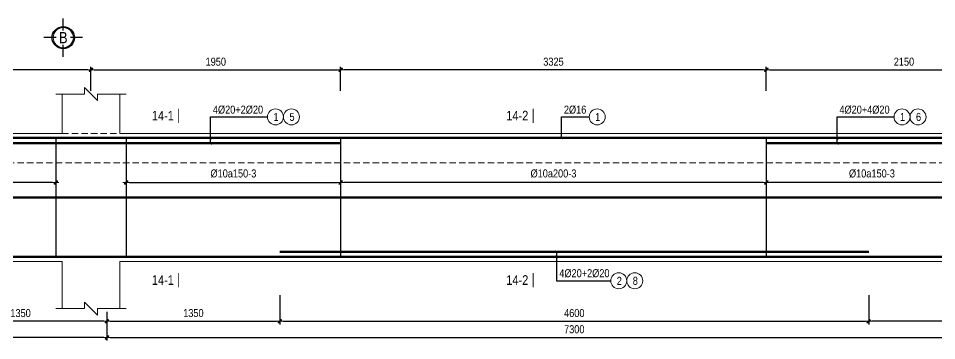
# Model space of a CAD drawing. Header units: millimetres. Extents: x 397144 to 8960116, y 345581 to 674207.
# Drawn here: x 4938777 to 4945950, y 656181 to 658702 of the extents above; entities that cross this region are included whole.
import ezdxf
from ezdxf.enums import TextEntityAlignment as Align
from ezdxf.xclip import XClip

# ---------------------------------------------------------------- set-up
doc = ezdxf.new("R2010")
doc.units = ezdxf.units.MM
doc.header["$XCLIPFRAME"] = 0
doc.header["$PDSIZE"] = -10
doc.linetypes.add('HIDDEN', pattern=[0.375, 0.25, -0.125])
doc.layers.get('0').update_dxf_attribs({"linetype": 'CONTINUOUS'})
doc.layers.get('Defpoints').update_dxf_attribs({"color": 12, "linetype": 'CONTINUOUS'})
for name, color, linetype, lineweight in [('2', 2, 'CONTINUOUS', 20), ('CDAI', 8, 'CONTINUOUS', 30), ('CTHEP', 2, 'CONTINUOUS', 50), ('DBAO', 3, 'CONTINUOUS', 20), ('DGIONG', 4, 'CONTINUOUS', 13), ('KTH', 150, 'CONTINUOUS', 5), ('Net khuat', 8, 'HIDDEN', 13), ('STICK', 1, 'CONTINUOUS', 9), ('TEXT', 7, 'CONTINUOUS', 15)]:
    doc.layers.add(name, color=color, linetype=linetype, lineweight=lineweight)
doc.layers.add('8', color=8, linetype='CONTINUOUS')
doc.styles.add('HELVECONDENSE', font='VHELVCN_0.TTF')
doc.styles.add('Star-HelCon', font='VHELVCN_0.TTF')
doc.styles.add('TTP-HelCon', font='VHELVCN_0.TTF')
doc.styles.add('VNI-HELVE-CONDENSE', font='VHELVCN_0.TTF')
doc.dimstyles.new('kc-25', dxfattribs={"dimtxt": 62.5, "dimasz": 20, "dimexe": 20, "dimexo": 50, "dimgap": 25, "dimtad": 3, "dimdec": 0, "dimzin": 0, "dimdsep": 46, "dimtxsty": 'VNI-HELVE-CONDENSE', "dimblk": 'DIM', "dimcen": 2.5, "dimclrd": 256, "dimclre": 154, "dimclrt": 7, "dimaunit": 1, "dimadec": 0, "dimazin": 0, "dimtfac": 1, "dimtdec": 0, "dimtix": 1, "dimtmove": 0, "dimatfit": 3, "dimldrblk": 'DOT', "dimfxl": 1, "dimtolj": 1, "dimtzin": 0, "dimarcsym": 0})
doc.dimstyles.new('TTP-25', dxfattribs={"dimscale": 25, "dimtxt": 2.5, "dimasz": 1, "dimexe": 1, "dimexo": 1, "dimgap": 0.09, "dimtad": 0, "dimdec": 4, "dimrnd": 5, "dimzin": 9, "dimdsep": 46, "dimtxsty": 'TTP-HelCon', "dimblk": 'Stick1', "dimcen": 0.09, "dimdle": 1.5, "dimclrd": 256, "dimclre": 256, "dimclrt": 7, "dimadec": 0, "dimazin": 0, "dimtfac": 1, "dimtdec": 4, "dimtmove": 0, "dimatfit": 3, "dimldrblk": '_ArchTick1', "dimfxl": 1, "dimtvp": 1, "dimtolj": 1, "dimtzin": 0, "dimarcsym": 0})

# ---------------------------------------------------------------- blocks, each defined once
blk = doc.blocks.new('dau truc')
blk.add_circle((0, 0), 180)
at = {"layer": '8'}
for p, q in [((0, 127), (0, 345)), ((-127, 0), (-345, 0)), ((345, 0), (127, 0)), ((0, -345), (0, -127))]:
    blk.add_line(p, q, dxfattribs=at)
blk.add_circle((0, 0), 200, dxfattribs=at)
at = {"layer": 'TEXT', "style": 'HELVECONDENSE'}
blk.add_attdef('A', text='', height=233, dxfattribs=at).set_placement((0, 0), align=Align.MIDDLE)
blk = doc.blocks.new('Stick1')
at = {"layer": 'STICK'}
h = blk.add_hatch(color=256, dxfattribs=at)
edge = h.paths.add_edge_path()
edge.add_line((0.3, 0.5), (-0.5, -0.3))
edge.add_arc((-0.4, -0.4), 0.141, 135, 315)
edge.add_line((-0.3, -0.5), (0.5, 0.3))
edge.add_arc((0.4, 0.4), 0.141, 315, 495)
blk.add_line((1, 0), (-1, 0), dxfattribs=at)
blk.add_lwpolyline([(0.3, 0.5), (-0.5, -0.3, 1), (-0.3, -0.5), (0.5, 0.3, 1), (0.3, 0.5, 1)], format="xyb", dxfattribs=at)
blk = doc.blocks.new('*D13')
at = {"layer": 'Defpoints', "color": 0, "transparency": 16777216}
for p in [(4937694.4, 658298.7), (4937694.4, 658109.7), (4939344.4, 658109.7)]:
    blk.add_point(p, dxfattribs=at)
at = {"layer": 'KTH', "lineweight": -2, "transparency": 16777216}
for p, q in [((4937694.4, 658134.7), (4937694.4, 658323.7)), ((4939344.4, 658134.7), (4939344.4, 658323.7)), ((4939319.4, 658298.7), (4937719.4, 658298.7))]:
    blk.add_line(p, q, dxfattribs=at)
at = {"layer": 'KTH', "lineweight": -2, "transparency": 16777216, "xscale": 25, "yscale": 25, "zscale": 25, "rotation": 180}
blk.add_blockref('Stick1', (4937694.4, 658298.7), dxfattribs=at)
at = {"layer": 'KTH', "lineweight": -2, "transparency": 16777216, "xscale": 25, "yscale": 25, "zscale": 25}
blk.add_blockref('Stick1', (4939344.4, 658298.7), dxfattribs=at)
at = {"layer": 'KTH', "color": 7, "transparency": 16777216, "insert": (4938519.4, 658362.5), "char_height": 62.5, "attachment_point": 5, "style": 'TTP-HelCon'}
blk.add_mtext('\\A1;1650', dxfattribs=at)
blk = doc.blocks.new('_ArchTick1')
at = {"color": 0, "const_width": 3.81}
blk.add_lwpolyline([(-12.7, -12.7), (12.7, 12.7)], dxfattribs=at)
blk = doc.blocks.new('*D14')
at = {"layer": 'Defpoints', "color": 0, "transparency": 16777216}
for p in [(4946769.4, 658298.7), (4944619.4, 658109.7), (4946769.4, 658109.7)]:
    blk.add_point(p, dxfattribs=at)
at = {"layer": 'KTH', "lineweight": -2, "transparency": 16777216}
for p, q in [((4944619.4, 658134.7), (4944619.4, 658323.7)), ((4946769.4, 658134.7), (4946769.4, 658323.7)), ((4944644.4, 658298.7), (4946744.4, 658298.7))]:
    blk.add_line(p, q, dxfattribs=at)
at = {"layer": 'KTH', "lineweight": -2, "transparency": 16777216, "xscale": 25, "yscale": 25, "zscale": 25, "rotation": 180}
blk.add_blockref('Stick1', (4944619.4, 658298.7), dxfattribs=at)
at = {"layer": 'KTH', "lineweight": -2, "transparency": 16777216, "xscale": 25, "yscale": 25, "zscale": 25}
blk.add_blockref('Stick1', (4946769.4, 658298.7), dxfattribs=at)
at = {"layer": 'KTH', "color": 7, "transparency": 16777216, "insert": (4945694.4, 658362.5), "char_height": 62.5, "attachment_point": 5, "style": 'TTP-HelCon'}
blk.add_mtext('\\A1;2150', dxfattribs=at)
blk = doc.blocks.new('*D15')
at = {"layer": 'Defpoints', "color": 0, "transparency": 16777216}
for p in [(4941294.4, 658298.7), (4941294.4, 658109.7), (4944619.4, 658109.7)]:
    blk.add_point(p, dxfattribs=at)
at = {"layer": 'KTH', "lineweight": -2, "transparency": 16777216}
for p, q in [((4941294.4, 658134.7), (4941294.4, 658323.7)), ((4944619.4, 658134.7), (4944619.4, 658323.7)), ((4944594.4, 658298.7), (4941319.4, 658298.7))]:
    blk.add_line(p, q, dxfattribs=at)
at = {"layer": 'KTH', "lineweight": -2, "transparency": 16777216, "xscale": 25, "yscale": 25, "zscale": 25, "rotation": 180}
blk.add_blockref('Stick1', (4941294.4, 658298.7), dxfattribs=at)
at = {"layer": 'KTH', "lineweight": -2, "transparency": 16777216, "xscale": 25, "yscale": 25, "zscale": 25}
blk.add_blockref('Stick1', (4944619.4, 658298.7), dxfattribs=at)
at = {"layer": 'KTH', "color": 7, "transparency": 16777216, "insert": (4942956.9, 658362.5), "char_height": 62.5, "attachment_point": 5, "style": 'TTP-HelCon'}
blk.add_mtext('\\A1;3325', dxfattribs=at)
blk = doc.blocks.new('*D16')
at = {"layer": 'Defpoints', "color": 0, "transparency": 16777216}
for p in [(4941294.4, 658298.7), (4939344.4, 658109.7), (4941294.4, 658109.7)]:
    blk.add_point(p, dxfattribs=at)
at = {"layer": 'KTH', "lineweight": -2, "transparency": 16777216}
for p, q in [((4939344.4, 658134.7), (4939344.4, 658323.7)), ((4941294.4, 658134.7), (4941294.4, 658323.7)), ((4939369.4, 658298.7), (4941269.4, 658298.7))]:
    blk.add_line(p, q, dxfattribs=at)
at = {"layer": 'KTH', "lineweight": -2, "transparency": 16777216, "xscale": 25, "yscale": 25, "zscale": 25, "rotation": 180}
blk.add_blockref('Stick1', (4939344.4, 658298.7), dxfattribs=at)
at = {"layer": 'KTH', "lineweight": -2, "transparency": 16777216, "xscale": 25, "yscale": 25, "zscale": 25}
blk.add_blockref('Stick1', (4941294.4, 658298.7), dxfattribs=at)
at = {"layer": 'KTH', "color": 7, "transparency": 16777216, "insert": (4940319.4, 658362.5), "char_height": 62.5, "attachment_point": 5, "style": 'TTP-HelCon'}
blk.add_mtext('\\A1;1950', dxfattribs=at)
blk = doc.blocks.new('*D17')
at = {"layer": 'Defpoints', "color": 0, "transparency": 16777216}
for p in [(4933069.4, 656431.3), (4939469.4, 656431.3), (4933069.4, 656206)]:
    blk.add_point(p, dxfattribs=at)
at = {"layer": 'KTH', "lineweight": -2, "transparency": 16777216}
for p, q in [((4933069.4, 656406.3), (4933069.4, 656181)), ((4939469.4, 656406.3), (4939469.4, 656181)), ((4939444.4, 656206), (4933094.4, 656206))]:
    blk.add_line(p, q, dxfattribs=at)
at = {"layer": 'KTH', "lineweight": -2, "transparency": 16777216, "xscale": 25, "yscale": 25, "zscale": 25, "rotation": 180}
blk.add_blockref('Stick1', (4933069.4, 656206), dxfattribs=at)
at = {"layer": 'KTH', "lineweight": -2, "transparency": 16777216, "xscale": 25, "yscale": 25, "zscale": 25}
blk.add_blockref('Stick1', (4939469.4, 656206), dxfattribs=at)
at = {"layer": 'KTH', "color": 7, "transparency": 16777216, "insert": (4936269.4, 656269.8), "char_height": 62.5, "attachment_point": 5, "style": 'TTP-HelCon'}
blk.add_mtext('\\A1;6400', dxfattribs=at)
blk = doc.blocks.new('*D18')
at = {"layer": 'Defpoints', "color": 0, "transparency": 16777216}
for p in [(4939469.4, 656431.3), (4946769.4, 656431.3), (4946769.4, 656206)]:
    blk.add_point(p, dxfattribs=at)
at = {"layer": 'KTH', "lineweight": -2, "transparency": 16777216}
for p, q in [((4939469.4, 656406.3), (4939469.4, 656181)), ((4946769.4, 656406.3), (4946769.4, 656181)), ((4939494.4, 656206), (4946744.4, 656206))]:
    blk.add_line(p, q, dxfattribs=at)
at = {"layer": 'KTH', "lineweight": -2, "transparency": 16777216, "xscale": 25, "yscale": 25, "zscale": 25, "rotation": 180}
blk.add_blockref('Stick1', (4939469.4, 656206), dxfattribs=at)
at = {"layer": 'KTH', "lineweight": -2, "transparency": 16777216, "xscale": 25, "yscale": 25, "zscale": 25}
blk.add_blockref('Stick1', (4946769.4, 656206), dxfattribs=at)
at = {"layer": 'KTH', "color": 7, "transparency": 16777216, "insert": (4943119.4, 656269.8), "char_height": 62.5, "attachment_point": 5, "style": 'TTP-HelCon'}
blk.add_mtext('\\A1;7300', dxfattribs=at)
blk = doc.blocks.new('*D20')
at = {"layer": 'Defpoints', "color": 0, "transparency": 16777216}
for p in [(4937694.4, 657572.3), (4939069.4, 657572.3), (4937694.4, 657417.7)]:
    blk.add_point(p, dxfattribs=at)
at = {"layer": 'KTH', "lineweight": -2, "transparency": 16777216}
for p, q in [((4937694.4, 657547.3), (4937694.4, 657392.7)), ((4939069.4, 657547.3), (4939069.4, 657392.7)), ((4939044.4, 657417.7), (4937719.4, 657417.7))]:
    blk.add_line(p, q, dxfattribs=at)
at = {"layer": 'KTH', "lineweight": -2, "transparency": 16777216, "xscale": 25, "yscale": 25, "zscale": 25, "rotation": 180}
blk.add_blockref('Stick1', (4937694.4, 657417.7), dxfattribs=at)
at = {"layer": 'KTH', "lineweight": -2, "transparency": 16777216, "xscale": 25, "yscale": 25, "zscale": 25}
blk.add_blockref('Stick1', (4939069.4, 657417.7), dxfattribs=at)
at = {"layer": 'KTH', "color": 7, "transparency": 16777216, "insert": (4938381.9, 657487.7), "char_height": 62.5, "attachment_point": 5, "style": 'TTP-HelCon'}
blk.add_mtext('\\A1;Þ10a150-3', dxfattribs=at)
blk = doc.blocks.new('*D21')
at = {"layer": 'Defpoints', "color": 0, "transparency": 16777216}
for p in [(4939619.4, 657572.3), (4941294.4, 657572.3), (4941294.4, 657417.7)]:
    blk.add_point(p, dxfattribs=at)
at = {"layer": 'KTH', "lineweight": -2, "transparency": 16777216}
for p, q in [((4939619.4, 657547.3), (4939619.4, 657392.7)), ((4941294.4, 657547.3), (4941294.4, 657392.7)), ((4939644.4, 657417.7), (4941269.4, 657417.7))]:
    blk.add_line(p, q, dxfattribs=at)
at = {"layer": 'KTH', "lineweight": -2, "transparency": 16777216, "xscale": 25, "yscale": 25, "zscale": 25, "rotation": 180}
blk.add_blockref('Stick1', (4939619.4, 657417.7), dxfattribs=at)
at = {"layer": 'KTH', "lineweight": -2, "transparency": 16777216, "xscale": 25, "yscale": 25, "zscale": 25}
blk.add_blockref('Stick1', (4941294.4, 657417.7), dxfattribs=at)
at = {"layer": 'KTH', "color": 7, "transparency": 16777216, "insert": (4940456.9, 657487.7), "char_height": 62.5, "attachment_point": 5, "style": 'TTP-HelCon'}
blk.add_mtext('\\A1;Þ10a150-3', dxfattribs=at)
blk = doc.blocks.new('*D22')
at = {"layer": 'Defpoints', "color": 0, "transparency": 16777216}
for p in [(4941294.4, 657572.3), (4944619.4, 657572.3), (4941294.4, 657417.7)]:
    blk.add_point(p, dxfattribs=at)
at = {"layer": 'KTH', "lineweight": -2, "transparency": 16777216}
for p, q in [((4941294.4, 657547.3), (4941294.4, 657392.7)), ((4944619.4, 657547.3), (4944619.4, 657392.7)), ((4944594.4, 657417.7), (4941319.4, 657417.7))]:
    blk.add_line(p, q, dxfattribs=at)
at = {"layer": 'KTH', "lineweight": -2, "transparency": 16777216, "xscale": 25, "yscale": 25, "zscale": 25, "rotation": 180}
blk.add_blockref('Stick1', (4941294.4, 657417.7), dxfattribs=at)
at = {"layer": 'KTH', "lineweight": -2, "transparency": 16777216, "xscale": 25, "yscale": 25, "zscale": 25}
blk.add_blockref('Stick1', (4944619.4, 657417.7), dxfattribs=at)
at = {"layer": 'KTH', "color": 7, "transparency": 16777216, "insert": (4942956.9, 657487.7), "char_height": 62.5, "attachment_point": 5, "style": 'TTP-HelCon'}
blk.add_mtext('\\A1;Þ10a200-3', dxfattribs=at)
blk = doc.blocks.new('*D23')
at = {"layer": 'Defpoints', "color": 0, "transparency": 16777216}
for p in [(4944619.4, 657572.3), (4946269.4, 657572.3), (4944619.4, 657417.7)]:
    blk.add_point(p, dxfattribs=at)
at = {"layer": 'KTH', "lineweight": -2, "transparency": 16777216}
for p, q in [((4944619.4, 657547.3), (4944619.4, 657392.7)), ((4946269.4, 657547.3), (4946269.4, 657392.7)), ((4946244.4, 657417.7), (4944644.4, 657417.7))]:
    blk.add_line(p, q, dxfattribs=at)
at = {"layer": 'KTH', "lineweight": -2, "transparency": 16777216, "xscale": 25, "yscale": 25, "zscale": 25, "rotation": 180}
blk.add_blockref('Stick1', (4944619.4, 657417.7), dxfattribs=at)
at = {"layer": 'KTH', "lineweight": -2, "transparency": 16777216, "xscale": 25, "yscale": 25, "zscale": 25}
blk.add_blockref('Stick1', (4946269.4, 657417.7), dxfattribs=at)
at = {"layer": 'KTH', "color": 7, "transparency": 16777216, "insert": (4945444.4, 657487.7), "char_height": 62.5, "attachment_point": 5, "style": 'TTP-HelCon'}
blk.add_mtext('\\A1;Þ10a150-3', dxfattribs=at)
blk = doc.blocks.new('DIM')
h = blk.add_hatch(color=1)
h.paths.add_polyline_path([(0.49, 0.29, 1), (0.29, 0.49), (-0.19, 0), (0.19, 0)])
h.paths.add_polyline_path([(0.19, 0), (-0.19, 0), (-0.49, -0.29, 1), (-0.29, -0.49)])
at = {"color": 9}
for p, q in [((-0.19, 0), (-1.5, 0)), ((0.19, 0), (1.5, 0))]:
    blk.add_line(p, q, dxfattribs=at)
at = {"color": 1}
for p, q in [((-0.49, -0.29), (0.29, 0.49)), ((-0.29, -0.49), (0.49, 0.29)), ((-0.19, 0), (0.19, 0))]:
    blk.add_line(p, q, dxfattribs=at)
blk.add_arc((-0.39, -0.39), 0.138, 135, 315, dxfattribs=at)
blk = doc.blocks.new('MC')
at = {"layer": 'CTHEP', "const_width": 10}
blk.add_lwpolyline([(0, 150), (0, 0)], dxfattribs=at)
at = {"layer": 'TEXT', "style": 'TTP-HelCon'}
blk.add_attdef('A', text='', height=100, dxfattribs=at).set_placement((-50, 25.5), align=Align.RIGHT)
blk = doc.blocks.new('*D729')
at = {"layer": 'Defpoints', "color": 0, "transparency": 16777216}
for p in [(4938119.4, 656563), (4939469.4, 656431.3), (4938119.4, 656332.6)]:
    blk.add_point(p, dxfattribs=at)
at = {"layer": 'KTH', "lineweight": -2, "transparency": 16777216}
for p, q in [((4938119.4, 656538), (4938119.4, 656307.6)), ((4939469.4, 656406.3), (4939469.4, 656307.6)), ((4939444.4, 656332.6), (4938144.4, 656332.6))]:
    blk.add_line(p, q, dxfattribs=at)
at = {"layer": 'KTH', "lineweight": -2, "transparency": 16777216, "xscale": 25, "yscale": 25, "zscale": 25, "rotation": 180}
blk.add_blockref('Stick1', (4938119.4, 656332.6), dxfattribs=at)
at = {"layer": 'KTH', "lineweight": -2, "transparency": 16777216, "xscale": 25, "yscale": 25, "zscale": 25}
blk.add_blockref('Stick1', (4939469.4, 656332.6), dxfattribs=at)
at = {"layer": 'KTH', "color": 7, "transparency": 16777216, "insert": (4938794.4, 656396.4), "char_height": 62.5, "attachment_point": 5, "style": 'TTP-HelCon'}
blk.add_mtext('\\A1;1350', dxfattribs=at)
blk = doc.blocks.new('*D733')
at = {"layer": 'Defpoints', "color": 0, "transparency": 16777216}
for p in [(4940819.4, 656563), (4939469.4, 656431.3), (4940819.4, 656332.6)]:
    blk.add_point(p, dxfattribs=at)
at = {"layer": 'KTH', "lineweight": -2, "transparency": 16777216}
for p, q in [((4940819.4, 656538), (4940819.4, 656307.6)), ((4939469.4, 656406.3), (4939469.4, 656307.6)), ((4939494.4, 656332.6), (4940794.4, 656332.6))]:
    blk.add_line(p, q, dxfattribs=at)
at = {"layer": 'KTH', "lineweight": -2, "transparency": 16777216, "xscale": 25, "yscale": 25, "zscale": 25, "rotation": 180}
blk.add_blockref('Stick1', (4939469.4, 656332.6), dxfattribs=at)
at = {"layer": 'KTH', "lineweight": -2, "transparency": 16777216, "xscale": 25, "yscale": 25, "zscale": 25}
blk.add_blockref('Stick1', (4940819.4, 656332.6), dxfattribs=at)
at = {"layer": 'KTH', "color": 7, "transparency": 16777216, "insert": (4940144.4, 656396.4), "char_height": 62.5, "attachment_point": 5, "style": 'TTP-HelCon'}
blk.add_mtext('\\A1;1350', dxfattribs=at)
blk = doc.blocks.new('*D731')
at = {"layer": 'Defpoints', "color": 0, "transparency": 16777216}
for p in [(4945419.4, 656563), (4946769.4, 656431.3), (4945419.4, 656332.6)]:
    blk.add_point(p, dxfattribs=at)
at = {"layer": 'KTH', "lineweight": -2, "transparency": 16777216}
for p, q in [((4945419.4, 656538), (4945419.4, 656307.6)), ((4946769.4, 656406.3), (4946769.4, 656307.6)), ((4946744.4, 656332.6), (4945444.4, 656332.6))]:
    blk.add_line(p, q, dxfattribs=at)
at = {"layer": 'KTH', "lineweight": -2, "transparency": 16777216, "xscale": 25, "yscale": 25, "zscale": 25, "rotation": 180}
blk.add_blockref('Stick1', (4945419.4, 656332.6), dxfattribs=at)
at = {"layer": 'KTH', "lineweight": -2, "transparency": 16777216, "xscale": 25, "yscale": 25, "zscale": 25}
blk.add_blockref('Stick1', (4946769.4, 656332.6), dxfattribs=at)
at = {"layer": 'KTH', "color": 7, "transparency": 16777216, "insert": (4946094.4, 656396.4), "char_height": 62.5, "attachment_point": 5, "style": 'TTP-HelCon'}
blk.add_mtext('\\A1;1350', dxfattribs=at)
blk = doc.blocks.new('*D732')
at = {"layer": 'Defpoints', "color": 0, "transparency": 16777216}
for p in [(4940819.4, 656563), (4945419.4, 656563), (4945419.4, 656332.6)]:
    blk.add_point(p, dxfattribs=at)
at = {"layer": 'KTH', "lineweight": -2, "transparency": 16777216}
for p, q in [((4940819.4, 656538), (4940819.4, 656307.6)), ((4945419.4, 656538), (4945419.4, 656307.6)), ((4940844.4, 656332.6), (4945394.4, 656332.6))]:
    blk.add_line(p, q, dxfattribs=at)
at = {"layer": 'KTH', "lineweight": -2, "transparency": 16777216, "xscale": 25, "yscale": 25, "zscale": 25, "rotation": 180}
blk.add_blockref('Stick1', (4940819.4, 656332.6), dxfattribs=at)
at = {"layer": 'KTH', "lineweight": -2, "transparency": 16777216, "xscale": 25, "yscale": 25, "zscale": 25}
blk.add_blockref('Stick1', (4945419.4, 656332.6), dxfattribs=at)
at = {"layer": 'KTH', "color": 7, "transparency": 16777216, "insert": (4943119.4, 656396.4), "char_height": 62.5, "attachment_point": 5, "style": 'TTP-HelCon'}
blk.add_mtext('\\A1;4600', dxfattribs=at)
blk = doc.blocks.new('AX-23')
at = {"layer": 'CTHEP'}
for points in [[(5210678.44019, 643496.13721), (5163537.28851, 643496.29177)], [(5163595.52747, 643250.68189), (5163595.52747, 642974.29181), (5170027.41841, 642974.27066), (5170607.28015, 642874.26875), (5179208.43687, 642874.24047), (5179782.48238, 642974.23858), (5186008.5266, 642974.2181), (5186608.43827, 642874.21613), (5195208.43895, 642874.18785), (5195804.61955, 642974.18589), (5202007.80519, 642974.16549), (5202608.43826, 642874.16351), (5210608.44019, 642874.13721), (5210608.44019, 643335.29438)]]:
    blk.add_lwpolyline(points, dxfattribs=at)
at = {"layer": 'Net khuat', "ltscale": 200}
blk.add_lwpolyline([(5163507.28851, 642935.29177), (5163507.28851, 642935.29177), (5163807.28851, 642935.29177), (5163807.28851, 643305.29177), (5210408.4402, 643305.13721), (5210408.4402, 642935.13721), (5210408.4402, 642935.13721), (5210708.4402, 642935.13721)], dxfattribs=at)

msp = doc.modelspace()

# ---------------------------------------------------------------- linework, layer by layer
at = {"layer": 'CDAI', "ltscale": 52.5}
for p, q in [((4939069.37674, 657766.27395), (4939069.37674, 656836.27395)), ((4939619.37674, 657766.27395), (4939619.37674, 656836.27395)), ((4941294.37674, 657766.27395), (4941294.37674, 656836.27395)), ((4944619.37674, 657766.27395), (4944619.37674, 656836.27395))]:
    msp.add_line(p, q, dxfattribs=at)
at = {"layer": 'CTHEP'}
for p, q in [((4946719.37674, 657766.27395), (4933114.37674, 657766.27395)), ((4937694.37674, 657726.27395), (4941294.37674, 657726.27395)), ((4940819.37674, 656876.27395), (4945419.37674, 656876.27395))]:
    msp.add_line(p, q, dxfattribs=at)
for points in [[(4944619.37674, 657726.27395), (4946640.7749, 657726.27395), (4946640.7749, 656869.07585)], [(4933144.40918, 657586.3949), (4933144.40918, 656836.27395), (4946678.26668, 656836.27395), (4946678.26668, 657657.04273)]]:
    msp.add_lwpolyline(points, dxfattribs=at)
msp.add_lwpolyline([(4933202.72046, 657301.27395), (4946616.9831, 657301.27395), (4946616.9831, 657301.27395)], close=True, dxfattribs=at)
at = {"layer": 'DBAO'}
for points in [[(4933519.37674, 658109.66829), (4933519.37674, 657801.27395), (4939119.37674, 657801.27395)], [(4939119.37674, 658109.66829), (4939119.37674, 657801.27395)], [(4939569.37674, 657801.27395), (4946319.37674, 657801.27395), (4946319.37674, 658109.66829)], [(4939569.37674, 658109.66829), (4939569.37674, 657801.27395)], [(4933519.37674, 656431.27395), (4933519.37674, 656801.27395), (4939119.37674, 656801.27395)], [(4939119.37674, 656431.27395), (4939119.37674, 656801.27395)], [(4939569.37674, 656801.27395), (4946319.37674, 656801.27395), (4946319.37674, 656431.27395)], [(4939569.37674, 656431.27395), (4939569.37674, 656801.27395)]]:
    msp.add_lwpolyline(points, dxfattribs=at)
at = {"layer": 'DGIONG'}
for points in [[(4939069.37674, 658109.66829), (4939294.37674, 658109.66829), (4939294.37674, 658159.66829), (4939394.37674, 658059.66829), (4939394.37674, 658109.66829), (4939619.37674, 658109.66829)], [(4939069.37674, 656431.27395), (4939294.37674, 656431.27395), (4939294.37674, 656481.27395), (4939394.37674, 656381.27395), (4939394.37674, 656431.27395), (4939619.37674, 656431.27395)]]:
    msp.add_lwpolyline(points, dxfattribs=at)
for centre in [(4940785.66075, 657930.78306), (4940910.66075, 657930.78306), (4943298.41443, 657930.78306), (4945679.34175, 657930.78306), (4945804.34175, 657930.78306), (4943467.23238, 656649.22969), (4943592.23238, 656649.22969)]:
    msp.add_circle(centre, 62.5, dxfattribs=at)
at = {"layer": 'Net khuat', "ltscale": 200}
for p, q in [((4939119.37674, 657801.27395), (4939569.37674, 657801.27395)), ((4933369.37674, 657572.2507), (4946319.37674, 657572.2507))]:
    msp.add_line(p, q, dxfattribs=at)

# ---------------------------------------------------------------- block references
at = {"xscale": 0.75, "yscale": 0.75, "zscale": 0.75}
for p, values in [((4940029.46305, 657884.16829), {'A': '14-1'}), ((4942797.87674, 657884.16829), {'A': '14-2'}), ((4940029.46305, 656598.38872), {'A': '14-1'}), ((4942797.87674, 656598.38872), {'A': '14-2'})]:
    msp.add_blockref('MC', p, dxfattribs=at).add_auto_attribs(values)
at = {"layer": '2', "ltscale": 300}
ref = msp.add_blockref('dau truc', (4939128.02234, 658550.96767), dxfattribs=dict(at, xscale=0.4367131292819977, yscale=0.4367131292819977, zscale=0.4367131292819977))
ref.add_attrib('A', 'B', dxfattribs={"layer": 'TEXT', "height": 87.5, "style": 'HELVECONDENSE'}).set_placement((4939128.02234, 658550.96767), align=Align.MIDDLE)
at = {"layer": 'CDAI'}
ref = msp.add_blockref('AX-23', (-218944.67802, 13850.22571), dxfattribs=at)
XClip(ref).set_block_clipping_path([(5195043.9362713974, 641850.9331144057), (5210936.8226055531, 644184.841803416)])

# ---------------------------------------------------------------- texts
at = {"layer": 'TEXT', "style": 'TTP-HelCon'}
for s, p in [('4Þ20+2Þ20', (4940296.65873, 657956.63601)), ('2Þ16', (4943038.29055, 657956.63601)), ('4Þ20+4Þ20', (4945190.33973, 657956.63601)), ('4Þ20+2Þ20', (4943002.46618, 656677.12675))]:
    msp.add_text(s, height=62.5, dxfattribs=at).set_placement(p)
at = {"layer": 'TEXT', "style": 'Star-HelCon'}
for s, p in [('1', (4940789.82742, 657930.78306)), ('5', (4940914.82742, 657930.78306)), ('1', (4943302.5811, 657930.78306)), ('1', (4945683.50842, 657930.78306)), ('6', (4945808.50842, 657930.78306)), ('2', (4943471.39905, 656649.22969)), ('8', (4943596.39905, 656649.22969))]:
    msp.add_text(s, height=62.5, dxfattribs=at).set_placement(p, align=Align.MIDDLE)

# ---------------------------------------------------------------- dimensions: what is measured, and where the dimension line sits
at = {"layer": 'KTH'}
for base, p1, p2, picture, middle in [((4937694.37674, 658298.66829), (4939344.37674, 658109.66829), (4937694.37674, 658109.66829), '*D13', (4938519.37674, 658362.50163)), ((4941294.37674, 658298.66829), (4944619.37674, 658109.66829), (4941294.37674, 658109.66829), '*D15', (4942956.87674, 658362.50163)), ((4940819.37674, 656332.59361), (4939469.37674, 656431.27395), (4940819.37674, 656563.01159), '*D733', (4940144.37674, 656396.42694)), ((4945419.37674, 656332.59361), (4940819.37674, 656563.01159), (4945419.37674, 656563.01159), '*D732', (4943119.37674, 656396.42694)), ((4933069.37674, 656205.95312), (4939469.37674, 656431.27395), (4933069.37674, 656431.27395), '*D17', (4936269.37674, 656269.78645)), ((4946769.37674, 656205.95312), (4939469.37674, 656431.27395), (4946769.37674, 656431.27395), '*D18', (4943119.37674, 656269.78645))]:
    dim = msp.add_linear_dim(base=base, p1=p1, p2=p2, dimstyle='TTP-25', override={"dimtmove": 1}, dxfattribs=at)
    dim.commit()
    dim.dimension.update_dxf_attribs({"geometry": picture, "text_midpoint": middle})
for base, p1, p2, picture, middle in [((4941294.37674, 658298.66829), (4939344.37674, 658109.66829), (4941294.37674, 658109.66829), '*D16', (4940319.37674, 658362.50163)), ((4946769.37674, 658298.66829), (4944619.37674, 658109.66829), (4946769.37674, 658109.66829), '*D14', (4945694.37674, 658362.50163)), ((4938119.37674, 656332.59361), (4939469.37674, 656431.27395), (4938119.37674, 656563.01159), '*D729', (4938794.37674, 656396.42694)), ((4945419.37674, 656332.59361), (4946769.37674, 656431.27395), (4945419.37674, 656563.01159), '*D731', (4946094.37674, 656396.42694))]:
    dim = msp.add_linear_dim(base=base, p1=p1, p2=p2, angle=180, dimstyle='TTP-25', override={"dimtmove": 1}, dxfattribs=at)
    dim.commit()
    dim.dimension.update_dxf_attribs({"geometry": picture, "text_midpoint": middle})
for base, p1, p2, text, picture, middle in [((4937694.37674, 657417.74354), (4939069.37674, 657572.2507), (4937694.37674, 657572.2507), 'Þ10a150-3', '*D20', (4938381.87674, 657487.66021)), ((4941294.37674, 657417.74354), (4944619.37674, 657572.2507), (4941294.37674, 657572.2507), 'Þ10a200-3', '*D22', (4942956.87674, 657487.66021)), ((4944619.37674, 657417.74354), (4946269.37674, 657572.2507), (4944619.37674, 657572.2507), 'Þ10a150-3', '*D23', (4945444.37674, 657487.66021))]:
    dim = msp.add_linear_dim(base=base, p1=p1, p2=p2, angle=180, text=text, dimstyle='TTP-25', override={"dimtmove": 1}, dxfattribs=at)
    dim.commit()
    dim.dimension.update_dxf_attribs({"geometry": picture, "text_midpoint": middle})
dim = msp.add_linear_dim(base=(4941294.37674, 657417.74354), p1=(4939619.37674, 657572.2507), p2=(4941294.37674, 657572.2507), text='Þ10a150-3', dimstyle='TTP-25', override={"dimtmove": 1}, dxfattribs=at)
dim.commit()
dim.dimension.update_dxf_attribs({"geometry": '*D21', "text_midpoint": (4940456.87674, 657487.66021)})

# ---------------------------------------------------------------- leaders
at = {"layer": 'DGIONG'}
for points in [[(4940278.14696, 657762.27395), (4940278.1467, 657930.78306), (4940723.16075, 657930.78306)], [(4940278.14696, 657722.27395), (4940278.1467, 657930.78306), (4940723.16075, 657930.78306)], [(4943019.77878, 657762.27395), (4943019.77851, 657930.78306), (4943235.91443, 657930.78306)], [(4945171.82796, 657762.27395), (4945171.82769, 657930.78306), (4945616.84175, 657930.78306)], [(4945171.82796, 657722.27395), (4945171.82769, 657930.78306), (4945616.84175, 657930.78306)], [(4942979.45441, 656876.27395), (4942979.45415, 656649.22969), (4943404.73238, 656649.22969)], [(4942979.45441, 656836.27395), (4942979.45415, 656649.22969), (4943404.73238, 656649.22969)]]:
    msp.add_leader(points, dimstyle='kc-25', override={"dimtad": 0, "dimldrblk": 'ArchTick', "dimfxl": 100, "dimarcsym": 1}, dxfattribs=at)

doc.saveas('drawing.dxf')
